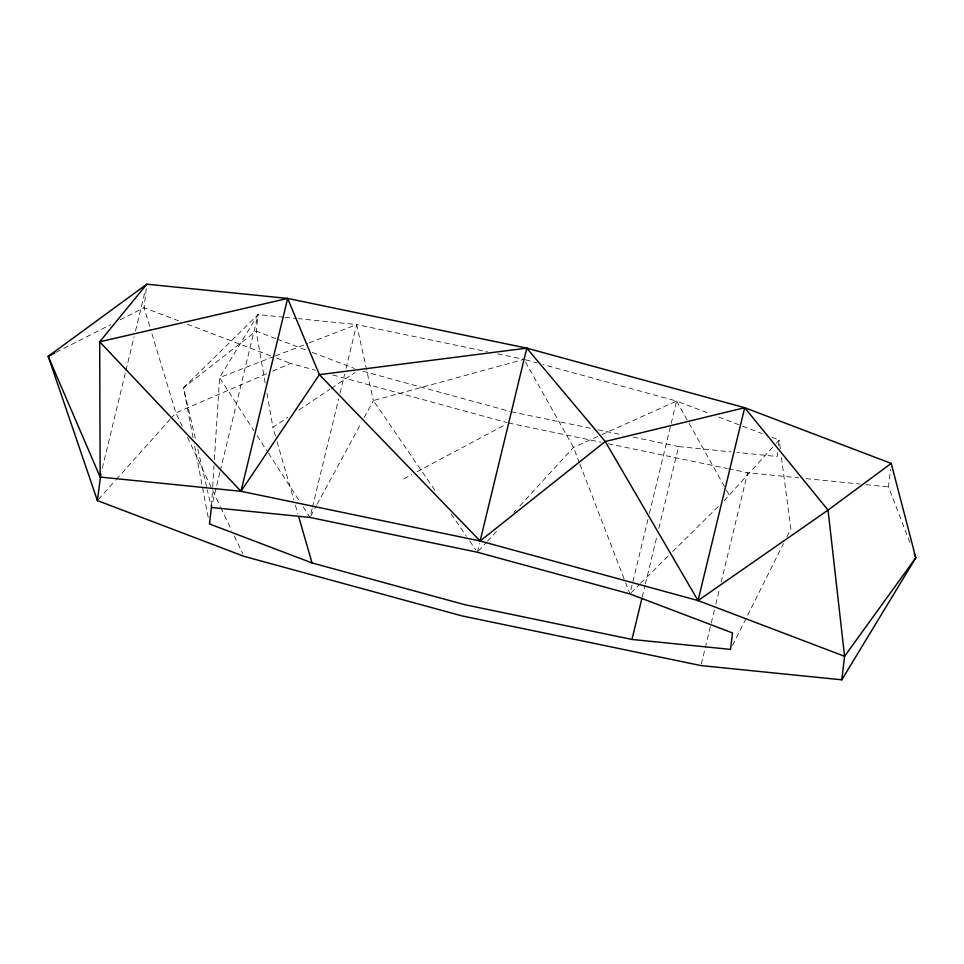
<?xml version="1.0" encoding="UTF-8"?>
<svg xmlns="http://www.w3.org/2000/svg" width="964" height="964" viewBox="0 0 964 964"><rect width="100%" height="100%" fill="white"/><g stroke="black" fill="none" stroke-linecap="round" stroke-linejoin="round"><path stroke-width="0.72" stroke-dasharray="4.82 3.62" d="M211.49 505.98L212.622 488.073M212.719 486.579L214.032 465.672M214.406 459.708L219.587 377.599L258.063 314.601L283.452 317.168M146.287 288.598L144.046 307.709L150.155 327.881M193.017 437.548L183.546 387.769L258.063 314.601L256.123 331.074L265.172 382.913M777.707 452.405L777.225 456.526L736.894 452.453M778.514 445.549L779.153 440.054L770.73 436.849M909.908 542.527L888.471 486.928L890.543 469.287M102.268 468.299L125.597 371.863M125.959 370.405L134.08 336.798M135.502 330.953L145.395 290.031M219.876 472.408L211.393 507.474L207.32 489.953M220.238 470.95L258.063 314.601M312.107 508.667L309.986 517.439L302.66 506.1M312.457 507.209L338.617 399.084M340.039 393.24L344.63 374.237M346.04 368.393L356.644 324.555L487.338 351.727M477.385 552.239L479.506 543.467M647.953 519.415L629.926 593.932L625.624 582.762M649.362 513.571L676.583 401.06L542.937 364.525M642.217 597.065L645.049 585.377M645.398 583.919L657.062 535.695M658.834 528.393L678.632 446.561L730.917 451.851M701.322 664.124L714.396 610.055M715.818 604.211L719.698 588.136M721.12 582.292L747.63 472.709L798.566 477.855M732.568 645.374L783.503 543.539M786.853 536.84L790.866 528.802L781.298 456.334M310.697 516.126L316.397 505.618M317.108 504.305L361.259 422.907M364.115 417.653L373.369 400.578L356.644 324.555L298.394 318.674M98.376 499.473L115.27 480.602M116.258 479.494L169.917 419.533M170.917 418.424L175.882 412.869L267.088 373.55M724.085 500.714L775.177 444.488M776.177 443.38L779.153 440.054L780.322 448.935M478.397 551.131L486.495 542.298M487.507 541.202L498.629 529.055M513.8 512.511L515.824 510.293M519.873 505.883L573.484 447.392L600.608 435.198M630.998 592.872L639.554 584.401M640.626 583.341L668.45 555.794M672.727 551.565L719.807 504.955M275.427 435.993L272.92 427.341L287.838 417.376M299.033 409.905L330.11 389.155M331.351 388.323L354.969 372.562M403.856 478.783L411.809 474.553M417.099 471.721L505.835 424.401M56.189 352.282L110.764 324.591M120.09 319.867L144.046 307.709L180.328 321.506M601.97 434.583L676.583 401.06L710.311 413.881M272.607 371.164L290.574 363.428L315.276 370.176M274.137 356.487L219.587 377.599L253.797 430.51M275.535 355.945L307.697 343.497M309.095 342.955L356.644 324.555M284.946 317.325L296.9 318.53M806.061 478.614L859.996 484.061M865.997 484.663L888.471 486.928M497.617 353.86L524.042 359.355L373.369 400.578L436.8 493.05M511.233 411.761L591.992 428.558M597.873 429.775L622.828 434.969M633.107 437.102L678.632 446.561M508.486 422.991L600.909 442.211M608.248 443.729L727.085 468.444M728.555 468.745L747.63 472.709M525.501 359.753L537.117 362.934M363.054 371.261L509.775 411.363M332.701 374.948L507.028 422.594M718.734 417.087L741.22 425.63M742.617 426.172L762.295 433.643M275.8 338.545L256.123 331.074L183.546 387.769L195.776 440.319M277.198 339.087L306.709 350.306M312.324 352.438L354.475 368.465M187.305 324.157L271.041 355.993M276.62 358.114L290.574 363.428M451.176 514.017L466.395 536.213M469.781 541.141L475.698 549.769M257.051 435.547L267.643 451.923M268.45 453.188L299.394 501.063M676.583 401.06L688.332 422.027M689.067 423.341L725.771 488.869M726.507 490.182L729.435 495.424M525.501 361.946L573.484 447.392L579.388 462.744M182.304 426.401L175.882 412.869L150.589 329.327M187.438 437.222L220.166 506.233M220.804 507.582L231.722 530.586M234.288 536.008L242.627 553.589M579.93 464.142L625.082 581.376M277.09 441.765L293.731 499.473M295.394 505.244L297.888 513.896M197.813 449.079L206.983 488.495M194.692 446.332L208.345 518.09M266.98 393.276L272.92 427.341"/><path stroke-width="1.45" d="M97.388 500.593L48.2 356.331L146.805 284.187L287.658 298.418L526.79 348.137L744.702 407.7L891.23 463.407L915.8 557.819L841.813 679.813L700.961 665.582L461.828 615.863L243.916 556.3L97.388 500.593L100.859 474.143M841.813 679.813L844.572 656.291L828.04 510.125L744.702 407.7L605.247 441.512L480.132 541.009L240.988 491.291L100.148 477.072L48.2 356.331L54.852 352.957M146.805 284.187L99.69 341.81L240.988 491.291L287.658 298.418L99.69 341.81L100.148 477.072M914.197 553.649L915.8 557.819L844.572 656.291L698.044 600.572L480.132 541.009L526.79 348.137L319.373 374.647L240.988 491.291M631.974 639.445L730.555 649.399L732.495 632.926L629.926 593.932L477.385 552.239L309.986 517.439L211.393 507.474L209.465 523.946L312.035 562.94L464.576 604.645L631.974 639.445L641.867 598.524M526.79 348.137L605.247 441.512L698.044 600.572L744.702 407.7M891.23 463.407L828.04 510.125L698.044 600.572M480.132 541.009L319.373 374.647L287.658 298.418M298.72 516.776L312.035 562.94"/></g></svg>
